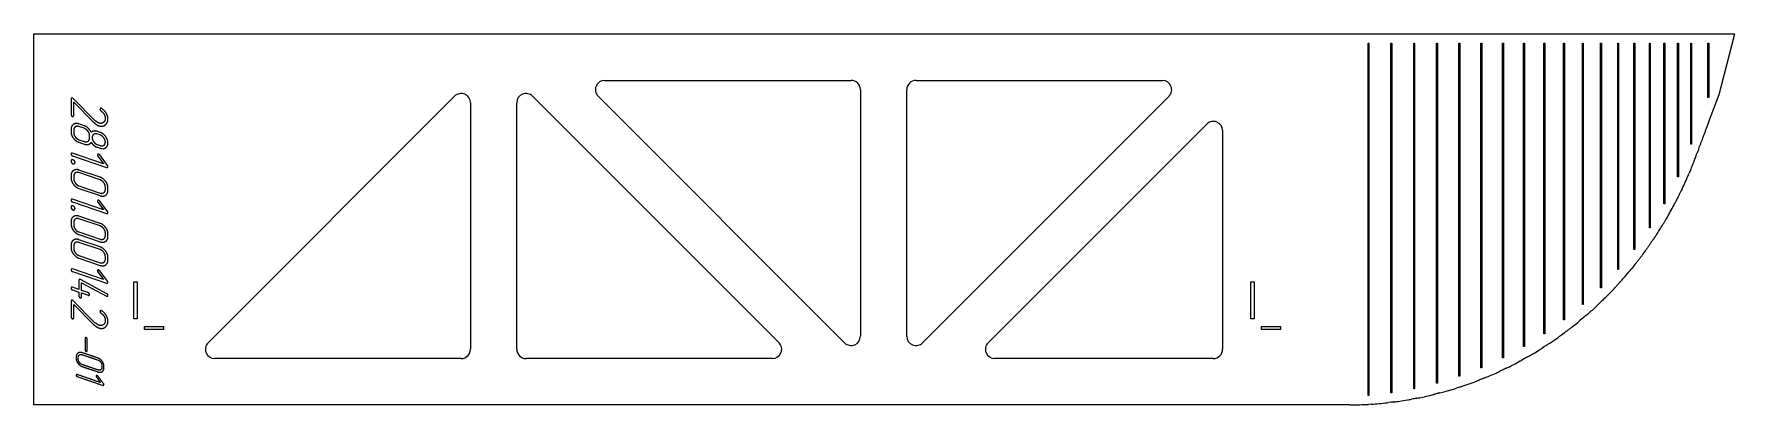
# Model space of a CAD drawing. Header units: millimetres. Extents: x 839 to 2674, y 93 to 493.
import ezdxf

# ---------------------------------------------------------------- set-up
doc = ezdxf.new("R2010")
doc.units = ezdxf.units.MM
doc.linetypes.add('K5LT_BASIC', pattern=[0])
doc.layers.add('Engraving', color=7, linetype='Continuous')

# ---------------------------------------------------------------- blocks, each defined once
blk = doc.blocks.new('U0')
at = {"layer": 'Engraving', "color": 150, "linetype": 'K5LT_BASIC', "lineweight": 25, "true_color": 0x0080ff}
for p, q in [((2278.1, 102.6), (2278.1, 482.6)), ((2278.1, 482.6), (2279.1, 482.6)), ((2279.1, 482.6), (2279.1, 102.6)), ((2279.1, 102.6), (2278.1, 102.6))]:
    blk.add_line(p, q, dxfattribs=at)

msp = doc.modelspace()

# ---------------------------------------------------------------- linework, layer by layer
at = {"color": 150, "linetype": 'K5LT_BASIC', "lineweight": 25, "true_color": 0x0080ff}
for p, q in [((839, 492.6), (2278.5, 492.6)), ((839, 92.6), (839, 492.6)), ((2278.5, 492.6), (2278.6, 492.6)), ((2278.6, 492.6), (2303.1, 492.6)), ((2303.1, 492.6), (2327.9, 492.6)), ((2303.1, 492.6), (2303.1, 492.6)), ((2327.9, 492.6), (2327.9, 492.6)), ((2327.9, 492.6), (2352.5, 492.6)), ((2352.5, 492.6), (2352.5, 492.6)), ((2352.5, 492.6), (2376.7, 492.6)), ((2376.7, 492.6), (2376.7, 492.6)), ((2376.7, 492.6), (2400.4, 492.6)), ((2400.4, 492.6), (2400.4, 492.6)), ((2400.4, 492.6), (2423.7, 492.6)), ((2423.7, 492.6), (2446.3, 492.6)), ((2423.7, 492.6), (2423.7, 492.6)), ((2446.3, 492.6), (2468.3, 492.6)), ((2446.3, 492.6), (2446.3, 492.6)), ((2468.3, 492.6), (2468.3, 492.6)), ((2468.3, 492.6), (2489.5, 492.6)), ((2489.5, 492.6), (2509.8, 492.6)), ((2489.5, 492.6), (2489.5, 492.6)), ((2509.8, 492.6), (2529.3, 492.6)), ((2509.8, 492.6), (2509.8, 492.6)), ((2529.3, 492.6), (2547.9, 492.6)), ((2529.3, 492.6), (2529.3, 492.6)), ((2547.9, 492.6), (2547.9, 492.6)), ((2547.9, 492.6), (2565.5, 492.6)), ((2565.5, 492.6), (2565.5, 492.6)), ((2565.5, 492.6), (2582.1, 492.6)), ((2582.1, 492.6), (2597.8, 492.6)), ((2582.1, 492.6), (2582.1, 492.6)), ((2597.8, 492.6), (2597.8, 492.6)), ((2597.8, 492.6), (2612.6, 492.6)), ((2612.6, 492.6), (2612.6, 492.6)), ((2612.6, 492.6), (2626.7, 492.6)), ((2626.7, 492.6), (2645.1, 492.6)), ((2626.7, 492.6), (2626.7, 492.6)), ((2645.1, 492.6), (2645.4, 492.6)), ((2645.4, 492.6), (2671.9, 492.6)), ((2656.9, 427.2), (2673.9, 492.6)), ((2671.9, 492.6), (2673.9, 492.6)), ((1454.6, 442.6), (1720.5, 442.6)), ((1790.5, 442.6), (2056.3, 442.6)), ((1026.8, 159.6), (1292.7, 425.5)), ((1376.8, 425.5), (1642.7, 159.6)), ((1713.4, 159.6), (1447.5, 425.5)), ((1730.5, 432.6), (1730.5, 166.7)), ((1780.5, 166.7), (1780.5, 432.6)), ((2063.4, 425.5), (1797.5, 159.6)), ((2645.4, 397.1), (2656.9, 427.2)), ((1309.8, 418.4), (1309.8, 152.6)), ((1359.8, 152.6), (1359.8, 418.4)), ((1868.3, 159.6), (2104.1, 395.5)), ((2121.2, 388.4), (2121.2, 152.6)), ((2626.7, 348.1), (2626.7, 348.1)), ((2612.6, 317), (2612.6, 317)), ((2597.8, 290.1), (2597.8, 290.1)), ((2582.1, 265.8), (2582.1, 265.8)), ((2565.5, 243.5), (2563, 240.2)), ((2565.5, 243.5), (2565.5, 243.5)), ((946.9, 225.4), (950.4, 225.4)), ((946.9, 185.4), (946.9, 225.4)), ((950.4, 225.4), (950.4, 185.4)), ((2151.8, 225.4), (2155.3, 225.4)), ((2151.8, 185.4), (2151.8, 225.4)), ((2155.3, 225.4), (2155.3, 185.4)), ((2547.9, 222.9), (2547.9, 222.9)), ((2529.3, 203.8), (2526.7, 201.2)), ((2529.3, 203.8), (2529.3, 203.8)), ((950.4, 185.4), (946.9, 185.4)), ((2155.3, 185.4), (2151.8, 185.4)), ((2509.8, 186.3), (2507.1, 183.9)), ((2509.8, 186.3), (2509.8, 186.3)), ((958.2, 174.1), (958.2, 177.1)), ((958.2, 177.1), (978.7, 177.1)), ((978.7, 174.1), (958.2, 174.1)), ((978.7, 177.1), (978.7, 174.1)), ((2163.1, 174.1), (2163.1, 177.1)), ((2163.1, 177.1), (2183.7, 177.1)), ((2183.7, 174.1), (2163.1, 174.1)), ((2183.7, 177.1), (2183.7, 174.1)), ((2489.5, 170.1), (2486.7, 168)), ((2489.5, 170.1), (2489.5, 170.1)), ((2468.3, 155.5), (2465.5, 153.6)), ((2468.3, 155.5), (2468.3, 155.5)), ((1299.8, 142.6), (1033.9, 142.6)), ((1635.6, 142.6), (1369.8, 142.6)), ((2111.2, 142.6), (1875.3, 142.6)), ((2423.7, 130.6), (2420.8, 129.2)), ((2423.7, 130.6), (2423.7, 130.6)), ((2446.3, 142.3), (2443.5, 140.6)), ((2446.3, 142.3), (2446.3, 142.3)), ((2376.7, 111.8), (2376.7, 111.8)), ((2400.4, 120.4), (2400.4, 120.4)), ((2258.4, 92.6), (839, 92.6)), ((2275.5, 93), (2278.5, 93.2)), ((2278.6, 93.2), (2278.5, 93.2)), ((2281.5, 93.4), (2278.6, 93.2)), ((2303.1, 95.5), (2299.9, 95.1)), ((2327.9, 99.3), (2327.9, 99.3)), ((2352.5, 104.8), (2352.5, 104.8))]:
    msp.add_line(p, q, dxfattribs=at)
for centre, radius, start, end in [((1454.6, 432.6), 10, 90, 225), ((1720.5, 432.6), 10, 0, 90), ((1790.5, 432.6), 10, 90, 180), ((2056.3, 432.6), 10, 315, 90), ((1299.8, 418.4), 10, 0, 135), ((1369.8, 418.4), 10, 45, 180), ((2111.2, 388.4), 10, 0, 135), ((1720.5, 166.7), 10, 225, 0), ((1790.5, 166.7), 10, 180, 315), ((1033.9, 152.6), 10, 135, 270), ((1299.8, 152.6), 10, 270, 0), ((1369.8, 152.6), 10, 180, 270), ((1635.6, 152.6), 10, 270, 45), ((1875.3, 152.6), 10, 135, 270), ((2111.2, 152.6), 10, 270, 0), ((2255.8, 479.8), 387.2, 270.3849, 272.9244)]:
    msp.add_arc(centre, radius, start, end, dxfattribs=at)
for points, knots in [([(2645.1, 396.4), (2644.6, 395.1), (2644.1, 393.8), (2643.1, 391.3), (2642.7, 390), (2641.8, 387.8), (2641.4, 386.8), (2640.7, 384.9), (2640.4, 384.1), (2639.9, 382.5), (2639.6, 381.8), (2639.1, 380.5), (2638.9, 379.9), (2638.5, 378.8), (2638.3, 378.3), (2637.9, 377.3), (2637.7, 376.8), (2637.3, 375.8), (2637.1, 375.3), (2636.7, 374.2), (2636.5, 373.7), (2635.9, 372.2), (2635.5, 371.1), (2634.4, 368.1), (2633.7, 366.1), (2633, 364.1), (2633, 364.1), (2632.9, 364)], [0, 0, 0, 0, 3.92871, 3.92871, 7.702065, 7.702065, 10.777118, 10.777118, 13.309563, 13.309563, 15.420977, 15.420977, 17.218389, 17.218389, 18.799255, 18.799255, 20.27489, 20.27489, 21.847328, 21.847328, 23.356112, 23.356112, 26.570008, 26.570008, 32.463285, 32.463285, 32.605709, 32.605709, 32.605709, 32.605709]), ([(2631.3, 359.4), (2631, 358.7), (2630.6, 357.9), (2629.9, 356.1), (2629.5, 355.1), (2628.7, 353), (2628.3, 352), (2627.5, 350), (2627.1, 349.1), (2626.7, 348.1), (2626.7, 348.1), (2626.7, 348.1)], [0, 0, 0, 0, 2.137957, 2.137957, 4.988566, 4.988566, 7.814754, 7.814754, 10.397324, 10.397324, 10.440416, 10.440416, 10.440416, 10.440416]), ([(2631.3, 359.4), (2631.5, 360.2), (2631.8, 360.9), (2632.4, 362.4), (2632.7, 363.2), (2632.9, 364)], [0, 0, 0, 0, 0.936441, 0.936441, 2, 2, 2, 2]), ([(2616.8, 325.4), (2616.9, 325.5), (2616.9, 325.6), (2617.1, 325.9), (2617.1, 326), (2617.4, 326.5), (2617.5, 326.8), (2618, 327.8), (2618.3, 328.4), (2619.2, 330.3), (2619.8, 331.6), (2620.9, 334.1), (2621.5, 335.4), (2622.5, 337.6), (2622.8, 338.5), (2623.7, 340.4), (2624.1, 341.4), (2624.5, 342.4)], [0, 0, 0, 0, 0.095232, 0.095232, 0.23808, 0.23808, 0.523775, 0.523775, 1.095167, 1.095167, 2.190334, 2.190334, 3.32466, 3.32466, 4.118569, 4.118569, 5, 5, 5, 5]), ([(2626.7, 348.1), (2626.4, 347.3), (2626.1, 346.6), (2625.6, 345.2), (2625.3, 344.4), (2624.8, 343.3), (2624.7, 342.9), (2624.5, 342.4)], [0, 0, 0, 0, 0.3618783, 0.3618783, 0.7227348, 0.7227348, 0.9355231, 0.9355231, 0.9355231, 0.9355231]), ([(2601.8, 296.7), (2602.6, 298.1), (2603.4, 299.4), (2605.5, 303.1), (2606.7, 305.4), (2608.7, 309.2), (2609.5, 310.7), (2610.3, 312.3)], [0, 0, 0, 0, 1.062301, 1.062301, 2.832802, 2.832802, 4, 4, 4, 4]), ([(2612.6, 317), (2612.2, 316.2), (2611.8, 315.4), (2611, 313.8), (2610.7, 313), (2610.3, 312.3)], [0, 0, 0, 0, 0.4039417, 0.4039417, 0.7921956, 0.7921956, 0.7921956, 0.7921956]), ([(2616.8, 325.4), (2615.8, 323.4), (2614.7, 321.5), (2613.4, 318.7), (2613, 317.8), (2612.6, 317)], [0, 0, 0, 0, 1.475489, 1.475489, 2.097137, 2.097137, 2.097137, 2.097137]), ([(2601.8, 296.7), (2601.5, 296.2), (2601.2, 295.7), (2600.4, 294.5), (2599.9, 293.7), (2598.9, 292), (2598.3, 291.1), (2597.8, 290.1)], [0, 0, 0, 0, 0.491398, 0.491398, 1.228496, 1.228496, 2.13979, 2.13979, 2.13979, 2.13979]), ([(2585.9, 271.2), (2586.2, 271.6), (2586.4, 271.9), (2587, 272.7), (2587.3, 273.2), (2588.2, 274.5), (2588.7, 275.3), (2590.3, 277.6), (2591.2, 279.1), (2593.1, 282.2), (2594.1, 283.8), (2595.2, 285.6), (2595.3, 285.8), (2595.4, 286)], [0, 0, 0, 0, 0.269042, 0.269042, 0.672604, 0.672604, 1.345209, 1.345209, 2.555897, 2.555897, 3.843721, 3.843721, 4, 4, 4, 4]), ([(2597.8, 290.1), (2597.3, 289.2), (2596.8, 288.4), (2596, 287), (2595.7, 286.5), (2595.4, 286)], [0, 0, 0, 0, 0.3941356, 0.3941356, 0.6264562, 0.6264562, 0.6264562, 0.6264562]), ([(2569.2, 248), (2569.5, 248.5), (2569.9, 249), (2570.6, 249.9), (2571, 250.3), (2571.7, 251.2), (2572.1, 251.7), (2573.1, 253.1), (2573.8, 254), (2575.5, 256.2), (2576.4, 257.5), (2578, 259.7), (2578.6, 260.7), (2579.4, 261.8), (2579.5, 262), (2579.7, 262.1)], [0, 0, 0, 0, 0.393045, 0.393045, 0.786091, 0.786091, 1.180139, 1.180139, 1.968236, 1.968236, 3.048157, 3.048157, 3.854667, 3.854667, 4, 4, 4, 4]), ([(2582.1, 265.8), (2581.5, 264.9), (2580.9, 264), (2580.1, 262.8), (2579.9, 262.4), (2579.7, 262.1)], [0, 0, 0, 0, 0.4594949, 0.4594949, 0.6125552, 0.6125552, 0.6125552, 0.6125552]), ([(2585.9, 271.2), (2585.4, 270.5), (2584.8, 269.7), (2583.5, 267.9), (2582.8, 266.9), (2582.1, 265.8)], [0, 0, 0, 0, 0.612219, 0.612219, 1.439212, 1.439212, 1.439212, 1.439212]), ([(2551.4, 226.7), (2552, 227.3), (2552.5, 227.9), (2553.6, 229.1), (2554.1, 229.7), (2555.2, 230.8), (2555.7, 231.4), (2557.2, 233.2), (2558.2, 234.4), (2560.5, 237.1), (2561.7, 238.7), (2563, 240.2)], [0, 0, 0, 0, 0.395639, 0.395639, 0.791277, 0.791277, 1.188313, 1.188313, 1.982383, 1.982383, 3, 3, 3, 3]), ([(2569.2, 248), (2568.4, 247.1), (2567.6, 246.2), (2566.5, 244.9), (2566.3, 244.5), (2565.8, 243.9), (2565.7, 243.7), (2565.5, 243.5)], [0, 0, 0, 0, 0.812424, 0.812424, 1.129084, 1.129084, 1.302999, 1.302999, 1.302999, 1.302999]), ([(2547.9, 222.9), (2547, 221.9), (2546.2, 221), (2545.3, 220), (2545.3, 220), (2545.3, 219.9)], [0, 0, 0, 0, 0.4301017, 0.4301017, 0.4348858, 0.4348858, 0.4348858, 0.4348858]), ([(2551.4, 226.7), (2551, 226.3), (2550.7, 225.9), (2549.9, 225.1), (2549.5, 224.7), (2548.7, 223.9), (2548.3, 223.4), (2547.9, 222.9)], [0, 0, 0, 0, 0.3094726, 0.3094726, 0.6189451, 0.6189451, 0.9911225, 0.9911225, 0.9911225, 0.9911225]), ([(2532.8, 207.1), (2532.1, 206.5), (2531.5, 205.9), (2530.4, 204.9), (2529.8, 204.4), (2529.3, 203.8)], [0, 0, 0, 0, 0.4865713, 0.4865713, 0.9125984, 0.9125984, 0.9125984, 0.9125984]), ([(2532.8, 207.1), (2534, 208.3), (2535.2, 209.4), (2537.9, 212.1), (2539.5, 213.7), (2542.4, 216.8), (2543.9, 218.4), (2545.3, 219.9)], [0, 0, 0, 0, 0.819021, 0.819021, 1.911049, 1.911049, 3, 3, 3, 3]), ([(2492.7, 172.5), (2492.8, 172.6), (2492.9, 172.6), (2493.1, 172.8), (2493.2, 172.9), (2493.6, 173.2), (2493.8, 173.3), (2494.6, 173.9), (2495.1, 174.2), (2496.5, 175.3), (2497.5, 176), (2500.3, 178.2), (2502.1, 179.6), (2505, 182), (2506.1, 183), (2507.1, 183.9)], [0, 0, 0, 0, 0.031239, 0.031239, 0.081834, 0.081834, 0.179287, 0.179287, 0.374194, 0.374194, 0.764007, 0.764007, 1.528013, 1.528013, 2, 2, 2, 2]), ([(2513.2, 189), (2512.7, 188.7), (2512.3, 188.3), (2511.2, 187.4), (2510.5, 186.9), (2509.9, 186.3), (2509.9, 186.3), (2509.8, 186.3)], [0, 0, 0, 0, 0.3300697, 0.3300697, 0.8251743, 0.8251743, 0.8467745, 0.8467745, 0.8467745, 0.8467745]), ([(2513.2, 189), (2514.4, 190), (2515.5, 191), (2518.2, 193.3), (2519.7, 194.6), (2523.1, 197.7), (2524.9, 199.4), (2526.7, 201.2)], [0, 0, 0, 0, 0.737245, 0.737245, 1.720238, 1.720238, 3, 3, 3, 3]), ([(2471.5, 157.5), (2472.4, 158.1), (2473.3, 158.7), (2475.6, 160.2), (2477, 161.1), (2480.6, 163.5), (2482.7, 165), (2485.4, 167.1), (2486.1, 167.5), (2486.7, 168)], [0, 0, 0, 0, 0.520167, 0.520167, 1.300416, 1.300416, 2.600833, 2.600833, 3, 3, 3, 3]), ([(2492.7, 172.5), (2492.6, 172.4), (2492.5, 172.3), (2492.2, 172.1), (2492.1, 172), (2491.6, 171.8), (2491.4, 171.6), (2490.6, 171), (2490, 170.6), (2489.5, 170.2), (2489.5, 170.2), (2489.5, 170.1)], [0, 0, 0, 0, 0.077232, 0.077232, 0.1544641, 0.1544641, 0.3089282, 0.3089282, 0.6178563, 0.6178563, 0.6334995, 0.6334995, 0.6334995, 0.6334995]), ([(2449.5, 144), (2449.9, 144.3), (2450.3, 144.5), (2451.4, 145.1), (2452, 145.4), (2453.9, 146.5), (2455.2, 147.2), (2458.7, 149.2), (2460.8, 150.6), (2463.8, 152.5), (2464.6, 153.1), (2465.5, 153.6)], [0, 0, 0, 0, 0.227786, 0.227786, 0.569465, 0.569465, 1.252822, 1.252822, 2.505645, 2.505645, 3, 3, 3, 3]), ([(2471.5, 157.5), (2471.4, 157.4), (2471.3, 157.4), (2471, 157.2), (2470.8, 157.1), (2470.4, 156.8), (2470.1, 156.6), (2469.3, 156.1), (2468.8, 155.8), (2468.3, 155.5)], [0, 0, 0, 0, 0.0854523, 0.0854523, 0.2136306, 0.2136306, 0.4699874, 0.4699874, 0.8934138, 0.8934138, 0.8934138, 0.8934138]), ([(2403.5, 121.6), (2405.3, 122.4), (2407.2, 123.1), (2411.5, 124.9), (2413.9, 125.9), (2417.8, 127.7), (2419.3, 128.4), (2420.8, 129.2)], [0, 0, 0, 0, 0.603982, 0.603982, 1.439945, 1.439945, 2, 2, 2, 2]), ([(2426.8, 132.1), (2426.2, 131.8), (2425.7, 131.6), (2424.9, 131.2), (2424.7, 131.1), (2424.2, 130.9), (2423.9, 130.7), (2423.7, 130.6)], [0, 0, 0, 0, 0.2697224, 0.2697224, 0.4038005, 0.4038005, 0.5369506, 0.5369506, 0.5369506, 0.5369506]), ([(2426.8, 132.1), (2427, 132.2), (2427.2, 132.3), (2427.8, 132.5), (2428.2, 132.7), (2429.2, 133.2), (2429.9, 133.5), (2432, 134.5), (2433.4, 135.2), (2437.3, 137.2), (2439.8, 138.6), (2442.7, 140.2), (2443.1, 140.4), (2443.5, 140.6)], [0, 0, 0, 0, 0.12028, 0.12028, 0.300699, 0.300699, 0.661537, 0.661537, 1.383215, 1.383215, 2.766429, 2.766429, 3, 3, 3, 3]), ([(2449.5, 144), (2448.8, 143.7), (2448.1, 143.3), (2447.1, 142.7), (2446.7, 142.5), (2446.4, 142.3), (2446.3, 142.3), (2446.3, 142.3)], [0, 0, 0, 0, 0.3562895, 0.3562895, 0.5510005, 0.5510005, 0.5630154, 0.5630154, 0.5630154, 0.5630154]), ([(2355.4, 105.5), (2357.4, 106), (2359.5, 106.5), (2364.1, 107.8), (2366.7, 108.6), (2370.8, 109.8), (2372.3, 110.3), (2373.7, 110.8)], [0, 0, 0, 0, 0.619094, 0.619094, 1.484948, 1.484948, 2, 2, 2, 2]), ([(2376.7, 111.8), (2375.9, 111.6), (2375.1, 111.3), (2374.2, 111), (2374, 110.9), (2373.7, 110.8)], [0, 0, 0, 0, 0.299104, 0.299104, 0.3818303, 0.3818303, 0.3818303, 0.3818303]), ([(2376.7, 111.8), (2377, 111.9), (2377.3, 112), (2377.9, 112.2), (2378.2, 112.3), (2378.8, 112.5), (2379.1, 112.6), (2379.5, 112.7), (2379.6, 112.8), (2379.7, 112.8)], [0, 0, 0, 0, 0.1525243, 0.1525243, 0.3050487, 0.3050487, 0.4588159, 0.4588159, 0.4941087, 0.4941087, 0.4941087, 0.4941087]), ([(2379.7, 112.8), (2382.6, 113.7), (2385.6, 114.7), (2391.2, 116.7), (2393.8, 117.7), (2396.8, 118.9), (2397.2, 119.1), (2397.5, 119.2)], [0, 0, 0, 0, 0.937512, 0.937512, 1.875023, 1.875023, 2, 2, 2, 2]), ([(2400.4, 120.4), (2399.7, 120.1), (2399, 119.8), (2398, 119.4), (2397.8, 119.3), (2397.5, 119.2)], [0, 0, 0, 0, 0.2868078, 0.2868078, 0.383924, 0.383924, 0.383924, 0.383924]), ([(2403.5, 121.6), (2403, 121.4), (2402.4, 121.2), (2401.7, 120.9), (2401.4, 120.8), (2400.9, 120.6), (2400.7, 120.5), (2400.4, 120.4)], [0, 0, 0, 0, 0.2581567, 0.2581567, 0.3864982, 0.3864982, 0.513984, 0.513984, 0.513984, 0.513984]), ([(2281.5, 93.4), (2284.4, 93.6), (2287.2, 93.8), (2292.9, 94.3), (2295.7, 94.6), (2299, 95), (2299.4, 95), (2299.9, 95.1)], [0, 0, 0, 0, 0.925655, 0.925655, 1.851537, 1.851537, 2, 2, 2, 2]), ([(2306, 95.8), (2305.9, 95.8), (2305.9, 95.8), (2305.8, 95.8), (2305.7, 95.8), (2305.6, 95.8), (2305.5, 95.7), (2305.2, 95.7), (2305, 95.7), (2304.5, 95.6), (2304.1, 95.6), (2303.5, 95.5), (2303.3, 95.5), (2303.1, 95.5)], [0, 0, 0, 0, 0.0216703, 0.0216703, 0.0433407, 0.0433407, 0.0866813, 0.0866813, 0.1733626, 0.1733626, 0.3467253, 0.3467253, 0.4520059, 0.4520059, 0.4520059, 0.4520059]), ([(2306, 95.8), (2308.1, 96.1), (2310.2, 96.3), (2315.1, 97), (2317.8, 97.5), (2322, 98.2), (2323.5, 98.4), (2324.9, 98.7)], [0, 0, 0, 0, 0.631553, 0.631553, 1.512336, 1.512336, 2, 2, 2, 2]), ([(2327.9, 99.3), (2327.1, 99.2), (2326.3, 99), (2325.3, 98.8), (2325.1, 98.8), (2324.9, 98.7)], [0, 0, 0, 0, 0.3136341, 0.3136341, 0.3824561, 0.3824561, 0.3824561, 0.3824561]), ([(2330.8, 99.9), (2330.8, 99.8), (2330.7, 99.8), (2330.6, 99.8), (2330.5, 99.8), (2330.3, 99.8), (2330.2, 99.7), (2329.8, 99.7), (2329.5, 99.6), (2328.8, 99.5), (2328.3, 99.4), (2327.9, 99.3)], [0, 0, 0, 0, 0.0276261, 0.0276261, 0.0690653, 0.0690653, 0.1519436, 0.1519436, 0.3177003, 0.3177003, 0.579684, 0.579684, 0.579684, 0.579684]), ([(2330.8, 99.9), (2332.9, 100.2), (2334.9, 100.6), (2339.6, 101.6), (2342.3, 102.2), (2346.4, 103.2), (2348, 103.6), (2349.5, 104)], [0, 0, 0, 0, 0.615482, 0.615482, 1.475479, 1.475479, 2, 2, 2, 2]), ([(2352.5, 104.8), (2351.7, 104.6), (2350.9, 104.4), (2349.9, 104.1), (2349.7, 104), (2349.5, 104)], [0, 0, 0, 0, 0.3068318, 0.3068318, 0.3813429, 0.3813429, 0.3813429, 0.3813429]), ([(2355.4, 105.5), (2354.9, 105.4), (2354.4, 105.3), (2353.7, 105.1), (2353.4, 105), (2353, 104.9), (2352.7, 104.8), (2352.5, 104.8)], [0, 0, 0, 0, 0.3001415, 0.3001415, 0.4493905, 0.4493905, 0.5977081, 0.5977081, 0.5977081, 0.5977081])]:
    msp.add_open_spline(points, degree=3, knots=knots, dxfattribs=at)
msp.add_open_spline([(2645.4, 397.1), (2645.3, 397), (2645.2, 396.8), (2645.1, 396.5), (2645.1, 396.4)], degree=3, dxfattribs=at)
at = {"layer": 'Engraving', "color": 150, "linetype": 'K5LT_BASIC', "lineweight": 25, "true_color": 0x0080ff}
for p, q in [((879, 422.5), (879, 405.5)), ((904.8, 399.3), (881.2, 423)), ((881.9, 404.6), (881.9, 418.9)), ((881.9, 418.9), (903.3, 397.5)), ((912.1, 412.1), (911.6, 412.4)), ((879, 390), (879, 387.2)), ((881.9, 389.1), (881.9, 386.2)), ((893.2, 393.7), (887.5, 395.7)), ((893.2, 390.9), (887.5, 392.8)), ((906, 398.4), (904.8, 399.3)), ((907, 397.6), (906, 398.4)), ((910.3, 386.5), (907.4, 387.5)), ((887.5, 378.6), (893.2, 376.7)), ((887.5, 375.8), (893.2, 373.8)), ((898.9, 380.4), (898.9, 383.3)), ((910.3, 383.7), (907.4, 384.6)), ((907.4, 373.3), (910.3, 372.3)), ((907.4, 370.4), (910.3, 369.4)), ((910.3, 369.4), (911.2, 369.1)), ((911.2, 369.1), (912.1, 369)), ((912.1, 369), (913.6, 368.9)), ((918.7, 376.9), (918.2, 378.6)), ((918.8, 376), (918.7, 376.9)), ((918.8, 375.1), (918.8, 376)), ((914, 352.7), (880.4, 364.1)), ((880.4, 361.3), (917.4, 348.7)), ((907.9, 360.9), (914, 352.7)), ((918.4, 350.8), (909.9, 362.2)), ((879, 340.3), (879, 337.4)), ((881.9, 339.3), (881.9, 336.5)), ((910.3, 338.2), (887.5, 345.9)), ((910.3, 335.3), (887.5, 343.1)), ((914, 303), (880.4, 314.4)), ((887.5, 328.8), (910.3, 321.1)), ((887.5, 326), (910.3, 318.3)), ((918.4, 301.1), (909.9, 312.5)), ((916, 324.9), (916, 327.7)), ((918.8, 323.9), (918.8, 326.8)), ((880.4, 311.6), (917.4, 299)), ((910.3, 288.4), (887.5, 296.2)), ((907.9, 311.2), (914, 303)), ((879, 290.5), (879, 287.7)), ((881.9, 289.6), (881.9, 286.7)), ((910.3, 285.6), (887.5, 293.3)), ((887.5, 279.1), (910.3, 271.4)), ((887.5, 276.2), (910.3, 268.5)), ((916, 275.1), (916, 278)), ((918.8, 274.2), (918.8, 277)), ((879, 265.1), (879, 262.3)), ((881.9, 264.2), (881.9, 261.3)), ((910.3, 263), (887.5, 270.8)), ((910.3, 260.2), (887.5, 267.9)), ((914, 227.9), (880.4, 239.3)), ((887.5, 253.7), (910.3, 246)), ((887.5, 250.8), (910.3, 243.1)), ((916, 249.7), (916, 252.6)), ((918.8, 248.8), (918.8, 251.6)), ((880.4, 236.4), (917.4, 223.9)), ((887.5, 227), (887.5, 217.1)), ((889.3, 227.8), (888.9, 228)), ((917.7, 212.5), (889.3, 227.8)), ((890.4, 216.1), (890.4, 224.3)), ((890.4, 224.3), (917.1, 209.9)), ((907.9, 236), (914, 227.9)), ((918.4, 225.9), (909.9, 237.3)), ((879, 204.5), (879, 187.5)), ((887.5, 217.1), (880.4, 219.5)), ((880.4, 216.7), (887.5, 214.2)), ((904.8, 181.3), (881.2, 205)), ((887.5, 214.2), (887.5, 209.9)), ((897.5, 213.7), (890.4, 216.1)), ((890.4, 213.3), (897.5, 210.8)), ((890.4, 209), (890.4, 213.3)), ((917.1, 209.9), (917.4, 209.8)), ((918.8, 210.7), (918.5, 211.7)), ((881.9, 186.5), (881.9, 200.9)), ((881.9, 200.9), (903.3, 179.5)), ((912.1, 194.1), (911.6, 194.4)), ((906, 180.4), (904.8, 181.3)), ((907, 179.6), (906, 180.4))]:
    msp.add_line(p, q, dxfattribs=at)
for points in [[(2303.6, 482.6), (2303.6, 105.5), (2302.6, 105.5), (2302.6, 482.6)], [(2328.4, 482.6), (2328.4, 110), (2327.4, 110), (2327.4, 482.6)], [(2353, 482.6), (2353, 116), (2352, 116), (2352, 482.6)], [(2377.2, 482.6), (2377.2, 123.7), (2376.2, 123.7), (2376.2, 482.6)], [(2400.9, 482.6), (2400.9, 132.7), (2399.9, 132.7), (2399.9, 482.6)], [(2424.2, 482.6), (2424.2, 143.4), (2423.2, 143.4), (2423.2, 482.6)], [(2446.8, 482.6), (2446.8, 155.5), (2445.8, 155.5), (2445.8, 482.6)], [(2468.8, 482.6), (2468.8, 169.2), (2467.8, 169.2), (2467.8, 482.6)], [(2490, 482.6), (2490, 184.3), (2489, 184.3), (2489, 482.6)], [(2510.3, 482.6), (2510.3, 200.9), (2509.3, 200.9), (2509.3, 482.6)], [(2529.8, 482.6), (2529.8, 219), (2528.8, 219), (2528.8, 482.6)], [(2548.4, 482.6), (2548.4, 238.8), (2547.4, 238.8), (2547.4, 482.6)], [(2566, 482.6), (2566, 260.2), (2565, 260.2), (2565, 482.6)], [(2582.6, 482.6), (2582.6, 283.6), (2581.6, 283.6), (2581.6, 482.6)], [(2598.3, 482.6), (2598.3, 309.3), (2597.3, 309.3), (2597.3, 482.6)], [(2613.1, 482.6), (2613.1, 338.6), (2612.1, 338.6), (2612.1, 482.6)], [(2627.2, 482.6), (2627.2, 373.7), (2626.2, 373.7), (2626.2, 482.6)], [(2645.7, 482.6), (2645.7, 424.1), (2644.7, 424.1), (2644.7, 482.6)]]:
    msp.add_lwpolyline(points, close=True, dxfattribs=at)
for points in [[(879.5, 423.4), (879, 423), (879, 422.5)], [(880.6, 423.4), (880, 423.6), (879.5, 423.4)], [(881.2, 423), (881, 423.3), (880.6, 423.4)], [(879, 405.5), (879, 404.9), (879.5, 404.3)], [(879.5, 404.3), (879.9, 403.8), (880.4, 403.6)], [(880.4, 403.6), (881, 403.5), (881.4, 403.8)], [(881.4, 403.8), (881.9, 404.1), (881.9, 404.6)], [(910.6, 412.3), (910.2, 412), (910.2, 411.4)], [(910.2, 411.4), (910.3, 410.9), (910.4, 410.5)], [(910.4, 410.5), (910.7, 410.1), (911.1, 409.8)], [(911.6, 412.4), (910.9, 412.6), (910.6, 412.3)], [(911.1, 409.8), (913.7, 407.9), (914.8, 405.8)], [(917.3, 406.7), (915.5, 409.8), (912.1, 412.1)], [(914.8, 405.8), (915.9, 403.7), (915.9, 401.8)], [(918.8, 400.9), (918.8, 403.9), (917.3, 406.7)], [(881.5, 395.1), (879, 393.3), (879, 390)], [(879, 387.2), (879, 383.6), (881.5, 380.3)], [(887.5, 395.7), (884, 396.9), (881.5, 395.1)], [(883.6, 392.4), (881.9, 391.3), (881.9, 389.1)], [(881.9, 386.2), (881.9, 383.8), (883.5, 381.6)], [(887.5, 392.8), (885.2, 393.6), (883.6, 392.4)], [(897.4, 391.1), (895.4, 393), (893.2, 393.7)], [(897.2, 387.9), (895.6, 390.1), (893.2, 390.9)], [(898.9, 383.3), (898.9, 385.6), (897.2, 387.9)], [(900.8, 386.6), (899.4, 389.2), (897.4, 391.1)], [(903.7, 387.9), (902, 387.6), (900.8, 386.6)], [(903.3, 397.5), (905, 395.9), (906.3, 395)], [(907.4, 387.5), (905.4, 388.2), (903.7, 387.9)], [(906.3, 395), (907.7, 394.1), (909.1, 393.6)], [(909.1, 396.5), (908, 396.9), (907, 397.6)], [(913.9, 397.2), (911.9, 395.6), (909.1, 396.5)], [(909.1, 393.6), (913.1, 392.2), (916, 394.6)], [(916.4, 382), (913.6, 385.4), (910.3, 386.5)], [(915.4, 399.1), (914.8, 397.9), (913.9, 397.2)], [(915.9, 401.8), (915.9, 400.4), (915.4, 399.1)], [(916, 394.6), (918.8, 396.9), (918.8, 400.9)], [(881.5, 380.3), (884, 377), (887.5, 375.8)], [(883.5, 381.6), (885.2, 379.4), (887.5, 378.6)], [(893.2, 376.7), (895.6, 375.9), (897.2, 376.9)], [(893.2, 373.8), (895.6, 373), (897.7, 373.6)], [(897.2, 376.9), (898.9, 378), (898.9, 380.4)], [(897.7, 373.6), (899.9, 374.2), (900.8, 375.8)], [(900.8, 375.8), (902.1, 373.8), (903.7, 372.5)], [(903.4, 384.4), (901.8, 383.3), (901.8, 380.9)], [(901.8, 380.9), (901.8, 378.6), (903.4, 376.4)], [(907.4, 384.6), (905, 385.4), (903.4, 384.4)], [(903.4, 376.4), (905, 374.1), (907.4, 373.3)], [(903.7, 372.5), (905.3, 371.1), (907.4, 370.4)], [(914.3, 380.6), (912.7, 382.8), (910.3, 383.7)], [(910.3, 372.3), (912.7, 371.5), (914.3, 372.6)], [(913.6, 368.9), (915.1, 369), (916.3, 369.9)], [(916, 376), (916, 378.4), (914.3, 380.6)], [(914.3, 372.6), (916, 373.7), (916, 376)], [(916.3, 369.9), (918.8, 371.6), (918.8, 375.1)], [(918.2, 378.6), (917.6, 380.3), (916.4, 382)], [(879.4, 364.1), (879, 363.5), (879, 363.2)], [(879, 363.2), (879, 362.6), (879.4, 362.1)], [(879.6, 356.9), (879, 356.5), (879, 355.5)], [(879, 355.5), (879, 354.5), (879.7, 353.7)], [(880.4, 364.1), (879.7, 364.4), (879.4, 364.1)], [(879.4, 362.1), (879.8, 361.5), (880.4, 361.3)], [(881.1, 356.9), (880.3, 357.2), (879.6, 356.9)], [(879.7, 353.7), (880.4, 352.9), (881.1, 352.6)], [(882.5, 355.9), (881.6, 356.7), (881.1, 356.9)], [(881.1, 352.6), (881.9, 352.4), (882.6, 352.8)], [(883.3, 354.1), (883.3, 355.1), (882.5, 355.9)], [(882.6, 352.8), (883.3, 353.3), (883.3, 354.1)], [(907.9, 362.9), (907.4, 362.6), (907.4, 362)], [(907.4, 362), (907.4, 361.5), (907.9, 360.9)], [(908.9, 363), (908.3, 363.2), (907.9, 362.9)], [(909.9, 362.2), (909.1, 362.9), (908.9, 363)], [(917.4, 348.7), (918, 348.5), (918.4, 348.8)], [(918.8, 349.7), (918.8, 350.3), (918.4, 350.8)], [(918.4, 348.8), (918.8, 349.1), (918.8, 349.7)], [(881.5, 345.3), (879, 343.6), (879, 340.3)], [(879, 337.4), (879, 333.9), (881.5, 330.5)], [(887.5, 345.9), (884, 347.1), (881.5, 345.3)], [(881.5, 330.5), (884, 327.2), (887.5, 326)], [(883.6, 342.7), (881.9, 341.6), (881.9, 339.3)], [(881.9, 336.5), (881.9, 334.2), (883.5, 331.9)], [(883.5, 331.9), (885.1, 329.7), (887.5, 328.8)], [(887.5, 343.1), (885.2, 343.9), (883.6, 342.7)], [(916.3, 333.7), (913.7, 337), (910.3, 338.2)], [(914.3, 332.3), (912.6, 334.5), (910.3, 335.3)], [(916, 327.7), (916, 330.1), (914.3, 332.3)], [(918.8, 326.8), (918.8, 330.3), (916.3, 333.7)], [(879.4, 314.3), (879, 313.7), (879, 313.5)], [(879, 313.5), (879, 312.8), (879.4, 312.3)], [(880.4, 314.4), (879.7, 314.7), (879.4, 314.3)], [(879.4, 312.3), (879.8, 311.8), (880.4, 311.6)], [(907.9, 313.2), (907.4, 312.9), (907.4, 312.3)], [(907.4, 312.3), (907.4, 311.7), (907.9, 311.2)], [(908.9, 313.2), (908.3, 313.4), (907.9, 313.2)], [(909.9, 312.5), (909.1, 313.2), (908.9, 313.2)], [(910.3, 321.1), (912.6, 320.3), (914.3, 321.4)], [(910.3, 318.3), (913.8, 317.1), (916.3, 318.7)], [(914.3, 321.4), (916, 322.5), (916, 324.9)], [(916.3, 318.7), (918.8, 320.4), (918.8, 323.9)], [(879.6, 307.1), (879, 306.8), (879, 305.8)], [(879, 305.8), (879, 304.7), (879.7, 304)], [(881.5, 295.6), (879, 293.8), (879, 290.5)], [(881.1, 307.2), (880.3, 307.5), (879.6, 307.1)], [(879.7, 304), (880.4, 303.2), (881.1, 302.9)], [(882.5, 306.2), (881.6, 307), (881.1, 307.2)], [(881.1, 302.9), (881.9, 302.6), (882.6, 303.1)], [(887.5, 296.2), (884, 297.4), (881.5, 295.6)], [(883.3, 304.3), (883.3, 305.4), (882.5, 306.2)], [(882.6, 303.1), (883.3, 303.5), (883.3, 304.3)], [(887.5, 293.3), (885.2, 294.1), (883.6, 293)], [(917.4, 299), (918, 298.8), (918.4, 299.1)], [(918.8, 300), (918.8, 300.5), (918.4, 301.1)], [(918.4, 299.1), (918.8, 299.4), (918.8, 300)], [(879, 287.7), (879, 284.1), (881.5, 280.8)], [(881.5, 280.8), (884, 277.4), (887.5, 276.2)], [(883.6, 293), (881.9, 291.8), (881.9, 289.6)], [(881.9, 286.7), (881.9, 284.4), (883.5, 282.2)], [(883.5, 282.2), (885.1, 279.9), (887.5, 279.1)], [(916.3, 283.9), (913.7, 287.3), (910.3, 288.4)], [(914.3, 282.6), (912.6, 284.8), (910.3, 285.6)], [(916, 278), (916, 280.3), (914.3, 282.6)], [(918.8, 277), (918.8, 280.6), (916.3, 283.9)], [(881.5, 270.2), (879, 268.4), (879, 265.1)], [(879, 262.3), (879, 258.7), (881.5, 255.4)], [(887.5, 270.8), (884, 272), (881.5, 270.2)], [(883.6, 267.6), (881.9, 266.4), (881.9, 264.2)], [(881.9, 261.3), (881.9, 259), (883.5, 256.8)], [(887.5, 267.9), (885.2, 268.7), (883.6, 267.6)], [(910.3, 271.4), (912.6, 270.6), (914.3, 271.7)], [(910.3, 268.5), (913.8, 267.3), (916.3, 269)], [(916.3, 258.5), (913.7, 261.9), (910.3, 263)], [(914.3, 257.2), (912.6, 259.4), (910.3, 260.2)], [(914.3, 271.7), (916, 272.8), (916, 275.1)], [(916, 252.6), (916, 254.9), (914.3, 257.2)], [(916.3, 269), (918.8, 270.7), (918.8, 274.2)], [(918.8, 251.6), (918.8, 255.2), (916.3, 258.5)], [(879.4, 239.2), (879, 238.6), (879, 238.3)], [(880.4, 239.3), (879.7, 239.5), (879.4, 239.2)], [(881.5, 255.4), (884, 252), (887.5, 250.8)], [(883.5, 256.8), (885.1, 254.5), (887.5, 253.7)], [(910.3, 246), (912.6, 245.2), (914.3, 246.3)], [(910.3, 243.1), (913.8, 241.9), (916.3, 243.6)], [(914.3, 246.3), (916, 247.4), (916, 249.7)], [(916.3, 243.6), (918.8, 245.3), (918.8, 248.8)], [(879, 238.3), (879, 237.7), (879.4, 237.2)], [(879.4, 237.2), (879.8, 236.6), (880.4, 236.4)], [(887.9, 227.9), (887.5, 227.6), (887.5, 227)], [(888.9, 228), (888.3, 228.2), (887.9, 227.9)], [(907.9, 238), (907.4, 237.7), (907.4, 237.1)], [(907.4, 237.1), (907.4, 236.6), (907.9, 236)], [(908.9, 238.1), (908.3, 238.3), (907.9, 238)], [(909.9, 237.3), (909.1, 238), (908.9, 238.1)], [(917.4, 223.9), (918, 223.6), (918.4, 224)], [(918.8, 224.8), (918.8, 225.4), (918.4, 225.9)], [(918.4, 224), (918.8, 224.3), (918.8, 224.8)], [(879.4, 219.4), (879, 218.8), (879, 218.6)], [(879, 218.6), (879, 217.9), (879.4, 217.4)], [(879.5, 205.4), (879, 205), (879, 204.5)], [(880.4, 219.5), (879.7, 219.8), (879.4, 219.4)], [(879.4, 217.4), (879.8, 216.9), (880.4, 216.7)], [(880.6, 205.4), (880, 205.6), (879.5, 205.4)], [(881.2, 205), (881, 205.2), (880.6, 205.4)], [(887.5, 209.9), (887.5, 209.3), (888, 208.7)], [(888, 208.7), (888.5, 208.2), (889, 208)], [(889, 208), (889.5, 207.9), (889.9, 208.2)], [(889.9, 208.2), (890.4, 208.5), (890.4, 209)], [(898.5, 212.9), (898, 213.5), (897.5, 213.7)], [(897.5, 210.8), (898.2, 210.6), (898.6, 210.9)], [(898.9, 211.8), (898.9, 212.4), (898.5, 212.9)], [(898.6, 210.9), (898.9, 211.3), (898.9, 211.8)], [(917.4, 209.8), (918, 209.6), (918.4, 209.9)], [(918.5, 211.7), (918.2, 212.2), (917.7, 212.5)], [(918.4, 209.9), (918.8, 210.2), (918.8, 210.7)], [(879, 187.5), (879, 186.8), (879.5, 186.3)], [(879.5, 186.3), (879.9, 185.8), (880.4, 185.6)], [(880.4, 185.6), (881, 185.4), (881.4, 185.7)], [(881.4, 185.7), (881.9, 186), (881.9, 186.5)], [(910.6, 194.3), (910.2, 194), (910.2, 193.4)], [(910.2, 193.4), (910.3, 192.9), (910.4, 192.5)], [(910.4, 192.5), (910.7, 192.1), (911.1, 191.8)], [(911.6, 194.4), (910.9, 194.6), (910.6, 194.3)], [(911.1, 191.8), (913.7, 189.8), (914.8, 187.8)], [(917.3, 188.6), (915.5, 191.8), (912.1, 194.1)], [(914.8, 187.8), (915.9, 185.7), (915.9, 183.8)], [(915.9, 183.8), (915.9, 182.3), (915.4, 181.1)], [(918.8, 182.9), (918.8, 185.9), (917.3, 188.6)], [(903.3, 179.5), (905, 177.8), (906.3, 177)], [(906.3, 177), (907.7, 176.1), (909.1, 175.6)], [(909.1, 178.5), (908, 178.9), (907, 179.6)], [(913.9, 179.2), (911.9, 177.6), (909.1, 178.5)], [(909.1, 175.6), (913.1, 174.2), (916, 176.6)], [(915.4, 181.1), (914.8, 179.9), (913.9, 179.2)], [(916, 176.6), (918.8, 178.8), (918.8, 182.9)]]:
    msp.add_open_spline(points, degree=2, dxfattribs=at)
for points, knots in [([(894.2, 151.7), (894.2, 158.1), (894.2, 164.5), (894.2, 165), (894.5, 165.2), (894.9, 165.3), (895.3, 165.2), (895.5, 165.1), (896, 164.7), (896.4, 164.3), (896.4, 163.8), (896.4, 157.4), (896.4, 151), (896.4, 150.6), (896, 150.4), (895.7, 150.1), (895.3, 150.3), (894.9, 150.4), (894.6, 150.8), (894.2, 151.2), (894.2, 151.7)], [0, 0, 0, 3.94619, 3.94619, 4.18756, 4.18756, 4.430856, 4.430856, 4.683549, 4.683549, 5.009861, 5.009861, 8.956051, 8.956051, 9.181245, 9.181245, 9.415662, 9.415662, 9.694987, 9.694987, 10, 10, 10]), ([(891, 134), (888.4, 134.9), (886.5, 137.4), (884.6, 139.9), (884.6, 142.6), (884.6, 143.6), (884.6, 144.7), (884.6, 147.1), (886.5, 148.5), (888.3, 149.8), (891, 148.9), (899.6, 146), (908.1, 143.1), (910.6, 142.2), (912.6, 139.7), (914.5, 137.2), (914.5, 134.5), (914.5, 133.5), (914.5, 132.4), (914.5, 129.8), (912.6, 128.5), (910.8, 127.3), (908.1, 128.2), (899.6, 131.1), (891, 134)], [0, 0, 0, 0.846521, 0.846521, 1.674424, 1.674424, 1.989042, 1.989042, 2.637777, 2.637777, 3.338641, 3.338641, 5.996422, 5.996422, 6.83575, 6.83575, 7.667338, 7.667338, 7.981955, 7.981955, 8.645972, 8.645972, 9.342219, 9.342219, 12, 12, 12]), ([(891, 136.1), (899.6, 133.2), (908.1, 130.3), (909.8, 129.7), (911.1, 130.5), (912.3, 131.4), (912.3, 133.1), (912.3, 134.2), (912.3, 135.3), (912.3, 137), (911.1, 138.7), (909.9, 140.4), (908.1, 141), (899.6, 143.9), (891, 146.8), (889.3, 147.4), (888, 146.5), (886.8, 145.6), (886.8, 144), (886.8, 142.9), (886.8, 141.8), (886.8, 140.1), (888, 138.4), (889.2, 136.7), (891, 136.1)], [0, 0, 0, 3.194824, 3.194824, 3.749556, 3.749556, 4.284872, 4.284872, 4.662943, 4.662943, 5.32312, 5.32312, 6.003067, 6.003067, 9.197891, 9.197891, 9.751896, 9.751896, 10.278148, 10.278148, 10.656218, 10.656218, 11.310094, 11.310094, 12, 12, 12]), ([(885.7, 123.1), (885.2, 123.3), (884.9, 123.7), (884.6, 124.1), (884.6, 124.6), (884.6, 124.8), (884.9, 125.2), (885.1, 125.5), (885.7, 125.3), (898.3, 121), (910.9, 116.7), (908.6, 119.8), (906.3, 122.8), (906, 123.3), (906, 123.7), (906, 124.1), (906.3, 124.3), (906.6, 124.6), (907, 124.4), (907.2, 124.3), (907.8, 123.8), (911, 119.6), (914.2, 115.3), (914.5, 114.9), (914.5, 114.5), (914.5, 114), (914.2, 113.8), (913.9, 113.6), (913.4, 113.7), (899.6, 118.4), (885.7, 123.1)], [0, 0, 0, 0.181151, 0.181151, 0.343934, 0.343934, 0.472146, 0.472146, 0.625059, 0.625059, 5.39951, 5.39951, 6.773407, 6.773407, 6.936544, 6.936544, 7.074093, 7.074093, 7.217588, 7.217588, 7.383484, 7.383484, 9.302301, 9.302301, 9.462957, 9.462957, 9.596849, 9.596849, 9.739807, 9.739807, 15, 15, 15])]:
    msp.add_open_spline(points, degree=2, knots=knots, dxfattribs=at)

# ---------------------------------------------------------------- block references
at = {"layer": 'Engraving'}
msp.add_blockref('U0', (0, 0), dxfattribs=at)

doc.saveas('drawing.dxf')
